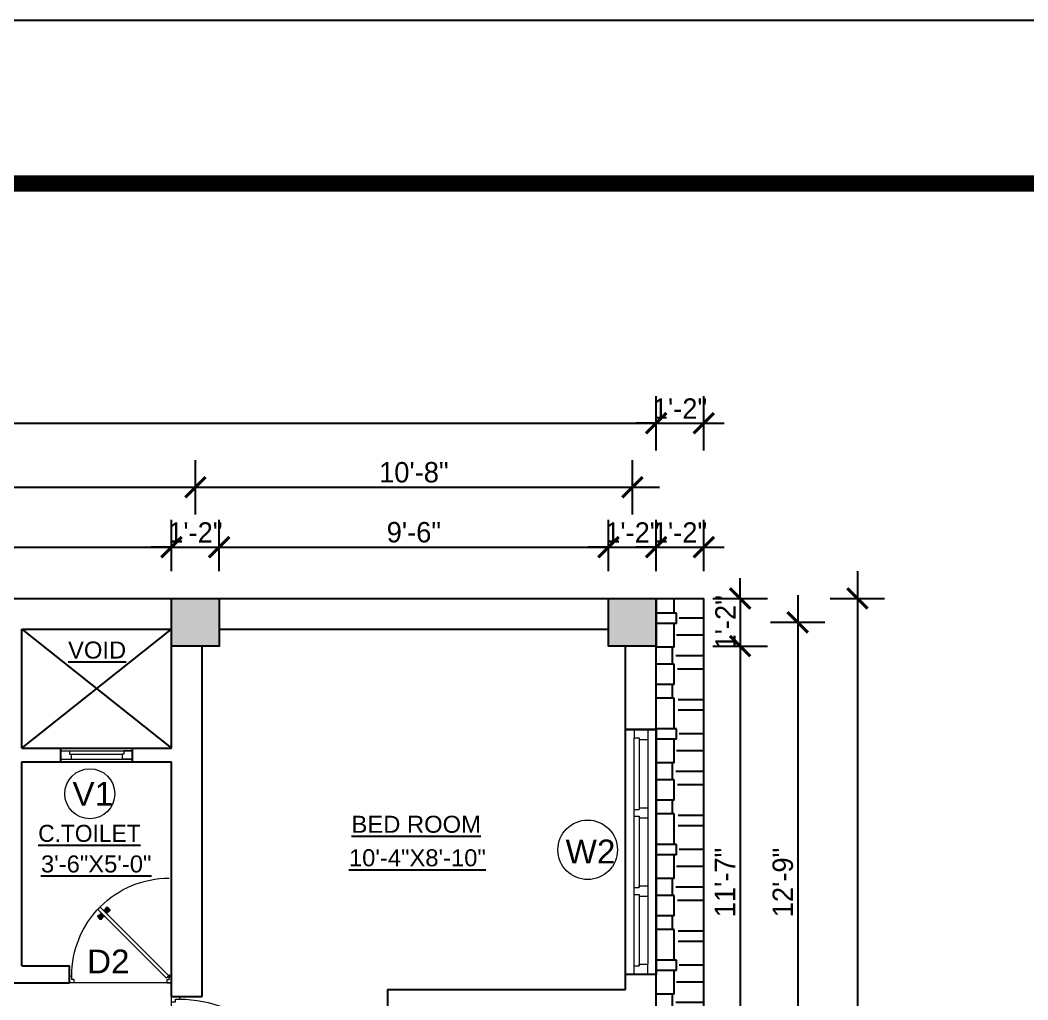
# Model space of a CAD drawing. Header units: inches. Extents: x 3672 to 10975, y -27382 to -746.
# Drawn here: x 5031.4 to 5327.7, y -25310.5 to -25022.4 of the extents above; entities that cross this region are included whole.
import ezdxf

# ---------------------------------------------------------------- set-up
doc = ezdxf.new("R2010")
doc.units = ezdxf.units.IN
doc.header["$LTSCALE"] = 17
doc.header["$MEASUREMENT"] = 0
for name, color, linetype, lineweight in [('25 BOT BAR', 12, 'Continuous', 25), ('DOOR & WIN', 1, 'Continuous', 25), ('OUTLINE', 1, 'Continuous', 25), ('PUERTAS', 7, 'Continuous', 9), ('TEXT', 231, 'Continuous', 20), ('WINDOW FRAME PLAN', 162, 'Continuous', 18)]:
    doc.layers.add(name, color=color, linetype=linetype, lineweight=lineweight)
doc.styles.add('ARCHITECTURE', font='stylu.ttf')
doc.styles.add('DIMTEXT', font='arial.ttf', dxfattribs={"height": 6})
doc.dimstyles.new('8 SCALE', dxfattribs={"dimscale": 0, "dimtxt": 6, "dimasz": 6, "dimexe": 8, "dimexo": 8, "dimgap": 1.25, "dimtad": 1, "dimdec": 0, "dimzin": 3, "dimdsep": 46, "dimlunit": 4, "dimtxsty": 'ARCHITECTURE', "dimblk": 'ARCHTICK', "dimcen": 8, "dimdle": 8, "dimclrd": 5, "dimclre": 5, "dimclrt": 7, "dimadec": 0, "dimazin": 0, "dimtfac": 0.75, "dimtdec": 0, "dimtix": 1, "dimtmove": 2, "dimatfit": 3, "dimldrblk": 'ARCHTICK', "dimfxl": 8, "dimfxlon": 1, "dimtolj": 1, "dimtzin": 0, "dimlwd": -1, "dimlwe": -1, "dimarcsym": 0})

# ---------------------------------------------------------------- blocks, each defined once
blk = doc.blocks.new('3ft')
at = {"layer": 'PUERTAS', "color": 6}
for p, q in [((1.01, 2.52), (25.23, 26.74)), ((26.05, 25.92), (25.23, 26.74)), ((26.05, 25.92), (1.77, 1.64)), ((0, 2.4), (0, 0)), ((0.72, 2.4), (0, 2.4)), ((1.6, 0), (0, 0)), ((0.72, 1.52), (0.72, 2.44)), ((0.8, 1.52), (0.72, 1.52)), ((0.8, 1.52), (0.8, 2.41)), ((0.8, 1.2), (0.8, 1.52)), ((1.6, 1.2), (0.8, 1.2)), ((1.57, 1.84), (0.94, 2.47)), ((1.63, 1.89), (0.97, 2.55)), ((1.63, 1.89), (1.57, 1.84)), ((1.77, 1.64), (1.57, 1.84)), ((1.6, 0), (1.6, 1.2)), ((34.4, 0), (34.4, 1.2)), ((34.4, 1.2), (35.2, 1.2)), ((34.4, 0), (36, 0)), ((35.2, 1.2), (35.2, 2.4)), ((35.2, 2.4), (36, 2.4)), ((36, 0), (36, 2.4))]:
    blk.add_line(p, q, dxfattribs=at)
at = {"layer": 'PUERTAS', "color": 1}
for p, q in [((22.58, 26.7), (22.14, 26.26)), ((22.67, 26.73), (22.17, 26.23)), ((22.61, 26.67), (22.58, 26.7)), ((23.45, 25.91), (22.79, 26.73)), ((21.67, 25.73), (22.17, 26.23)), ((22.49, 24.95), (21.67, 25.61)), ((21.7, 25.82), (22.14, 26.26)), ((21.73, 25.79), (21.7, 25.82)), ((22.6, 24.96), (23.02, 25.38)), ((22.61, 24.25), (22.92, 24.72)), ((22.62, 24.13), (22.61, 24.14)), ((22.7, 25.07), (22.71, 25.06)), ((22.82, 25.06), (23.08, 25.32)), ((22.94, 24.95), (22.83, 25.07)), ((22.92, 24.72), (22.92, 24.72)), ((22.93, 24.94), (23.19, 25.21)), ((22.93, 24.84), (22.93, 24.83)), ((23.44, 25.81), (23.02, 25.38)), ((23.34, 25.58), (23.08, 25.32)), ((23.46, 25.47), (23.19, 25.21)), ((23.33, 25.7), (23.34, 25.69)), ((23.45, 25.46), (23.33, 25.57)), ((23.57, 25.47), (23.57, 25.47)), ((24.15, 25.79), (23.68, 25.48)), ((23.68, 25.48), (23.68, 25.48)), ((24.25, 23.62), (24.51, 23.89)), ((24.27, 25.78), (24.26, 25.79)), ((24.26, 23.29), (24.69, 23.71)), ((24.37, 23.52), (24.63, 23.77)), ((24.78, 24.15), (24.51, 23.89)), ((24.89, 24.03), (24.63, 23.77)), ((25.11, 24.14), (24.69, 23.71)), ((24.77, 24.14), (24.88, 24.03)), ((24.79, 24.38), (24.78, 24.37)), ((24.78, 24.26), (24.78, 24.26)), ((25.1, 24.84), (24.79, 24.38)), ((25, 24.03), (25, 24.03)), ((25.09, 24.96), (25.1, 24.95)), ((25.22, 24.14), (26.03, 23.48)), ((23.44, 23.31), (23.45, 23.3)), ((23.56, 23.3), (24.03, 23.61)), ((24.03, 23.61), (24.03, 23.62)), ((24.14, 23.62), (24.14, 23.62)), ((24.26, 23.63), (24.37, 23.52)), ((24.26, 23.18), (24.92, 22.37)), ((24.37, 23.4), (24.37, 23.4)), ((25.04, 22.36), (25.54, 22.86)), ((25.1, 22.42), (25.13, 22.39)), ((25.13, 22.39), (25.57, 22.83)), ((26.04, 23.37), (25.54, 22.86)), ((26.01, 23.27), (25.57, 22.83)), ((25.98, 23.3), (26.01, 23.27))]:
    blk.add_line(p, q, dxfattribs=at)
at = {"layer": 'PUERTAS', "color": 8}
for p, q in [((23.41, 25.77), (22.65, 26.71)), ((23.46, 25.83), (22.72, 26.75)), ((22.57, 24.94), (21.65, 25.68)), ((22.63, 24.99), (21.69, 25.75)), ((22.74, 25.1), (21.84, 25.9)), ((22.13, 26.28), (21.98, 26.13)), ((22.88, 25.24), (22.01, 26.06)), ((22.13, 26.28), (22.27, 26.42)), ((22.29, 26.41), (22.27, 26.42)), ((23.16, 25.52), (22.34, 26.39)), ((23.3, 25.66), (22.5, 26.56)), ((22.69, 24.32), (23.02, 24.83)), ((22.95, 24.96), (22.84, 25.07)), ((22.98, 24.99), (22.86, 25.1)), ((23.03, 25.04), (22.91, 25.15)), ((22.91, 24.53), (23.1, 24.91)), ((23.11, 25.12), (22.99, 25.23)), ((23.13, 24.76), (23.18, 24.99)), ((23.28, 25.3), (23.17, 25.41)), ((23.36, 25.37), (23.25, 25.49)), ((23.31, 24.94), (23.28, 25.08)), ((23.41, 25.43), (23.3, 25.54)), ((23.46, 25.09), (23.32, 25.13)), ((23.44, 25.45), (23.33, 25.56)), ((23.64, 25.27), (23.41, 25.22)), ((23.87, 25.49), (23.49, 25.3)), ((24.08, 25.71), (23.57, 25.38)), ((23.63, 23.38), (24.14, 23.72)), ((23.84, 23.6), (24.22, 23.79)), ((24.07, 23.82), (24.3, 23.88)), ((24.25, 24), (24.39, 23.97)), ((24.35, 23.72), (24.46, 23.61)), ((24.4, 24.15), (24.43, 24.01)), ((24.43, 23.8), (24.54, 23.69)), ((24.58, 24.33), (24.52, 24.1)), ((24.6, 23.97), (24.72, 23.86)), ((24.8, 24.56), (24.61, 24.18)), ((25.02, 24.77), (24.68, 24.26)), ((24.68, 24.05), (24.79, 23.94)), ((24.73, 24.1), (24.85, 23.99)), ((24.76, 24.13), (24.87, 24.02)), ((24.83, 23.85), (25.7, 23.03)), ((24.97, 23.99), (25.87, 23.2)), ((25.08, 24.1), (26.02, 23.34)), ((25.14, 24.15), (26.06, 23.41)), ((24.25, 23.26), (24.99, 22.34)), ((24.27, 23.64), (24.38, 23.53)), ((24.3, 23.67), (24.41, 23.56)), ((24.3, 23.32), (25.06, 22.38)), ((24.41, 23.43), (25.2, 22.53)), ((24.55, 23.57), (25.37, 22.7)), ((25.58, 22.82), (25.43, 22.67)), ((25.58, 22.82), (25.73, 22.97)), ((25.72, 22.98), (25.73, 22.97)), ((0, 0), (36, 0))]:
    blk.add_line(p, q, dxfattribs=at)
at = {"layer": 'PUERTAS', "color": 2}
for p, q in [((21.99, 26.11), (21.98, 26.13)), ((25.42, 22.68), (25.43, 22.67))]:
    blk.add_line(p, q, dxfattribs=at)
at = {"layer": 'PUERTAS', "color": 6}
for radius in [0.155, 0.0752]:
    blk.add_circle((0.82, 2.56), radius, dxfattribs=at)
blk.add_arc((0.82, 2.56), 34.38, 359.7285, 90.0333, dxfattribs=at)
at = {"layer": 'PUERTAS', "color": 1}
for centre, start, end in [((22.73, 26.68), 38.9236, 135), ((22.54, 25.01), 231.0764, 315), ((22.67, 24.2), 135, 225), ((22.77, 25.12), 225, 315), ((22.99, 24.89), 135, 219.7428), ((22.87, 24.78), 315, 39.7428), ((23.28, 25.63), 315, 45), ((23.39, 25.86), 315, 38.9236), ((23.51, 25.41), 50.2572, 135), ((23.62, 25.53), 230.2572, 315), ((24.2, 25.73), 45, 135), ((24.84, 24.31), 135, 219.7428), ((24.72, 24.21), 315, 39.7428), ((24.94, 23.98), 45, 135), ((25.04, 24.89), 315, 45), ((25.17, 24.08), 51.0764, 135), ((23.51, 23.36), 225, 315), ((24.09, 23.56), 50.2572, 135), ((24.2, 23.68), 230.2572, 315), ((24.32, 23.23), 135, 218.9236), ((24.42, 23.46), 135, 225), ((24.98, 22.42), 218.9236, 315), ((25.98, 23.42), 315, 51.0764)]:
    blk.add_arc(centre, 0.08, start, end, dxfattribs=at)
blk = doc.blocks.new('*U2796')
at = {"color": 3, "xscale": -1}
blk.add_blockref('3ft', (42, 0), dxfattribs=at)
blk = doc.blocks.new('2ft6in')
at = {"layer": 'PUERTAS', "color": 2}
for p, q in [((0.84, 2.1), (21.02, 22.28)), ((21.71, 21.6), (1.47, 1.37)), ((18.33, 21.76), (18.31, 21.77)), ((21.71, 21.6), (21.02, 22.28)), ((21.18, 18.9), (21.2, 18.89)), ((0, 2), (0, 0)), ((0.6, 2), (0, 2)), ((1.33, 0), (0, 0)), ((0.6, 1.26), (0.6, 2.04)), ((0.67, 1.26), (0.6, 1.26)), ((0.67, 1.26), (0.67, 2.01)), ((0.67, 1), (0.67, 1.26)), ((1.33, 1), (0.67, 1)), ((1.31, 1.53), (0.79, 2.06)), ((1.36, 1.58), (0.81, 2.12)), ((1.36, 1.58), (1.31, 1.53)), ((1.47, 1.37), (1.31, 1.53)), ((1.33, 0), (1.33, 1)), ((28.67, 0), (28.67, 1)), ((28.67, 1), (29.33, 1)), ((28.67, 0), (30, 0)), ((29.33, 1), (29.33, 2)), ((29.33, 2), (30, 2)), ((30, 0), (30, 2))]:
    blk.add_line(p, q, dxfattribs=at)
at = {"layer": 'PUERTAS', "color": 8}
for p, q in [((18.81, 20.78), (18.04, 21.4)), ((18.86, 20.83), (18.08, 21.46)), ((18.95, 20.92), (18.2, 21.58)), ((18.44, 21.9), (18.31, 21.77)), ((19.07, 21.03), (18.34, 21.72)), ((18.44, 21.9), (18.56, 22.02)), ((18.58, 22.01), (18.56, 22.02)), ((19.3, 21.26), (18.61, 22)), ((19.42, 21.38), (18.75, 22.14)), ((19.51, 21.48), (18.88, 22.26)), ((19.55, 21.53), (18.93, 22.3)), ((19.13, 20.8), (19.03, 20.9)), ((19.15, 20.82), (19.05, 20.92)), ((19.09, 20.44), (19.25, 20.76)), ((19.19, 20.87), (19.1, 20.96)), ((19.25, 20.93), (19.16, 21.02)), ((19.28, 20.63), (19.32, 20.83)), ((19.4, 21.08), (19.31, 21.17)), ((19.47, 21.15), (19.38, 21.24)), ((19.43, 20.78), (19.4, 20.9)), ((19.51, 21.19), (19.42, 21.28)), ((19.55, 20.91), (19.43, 20.94)), ((19.53, 21.21), (19.44, 21.3)), ((19.7, 21.06), (19.51, 21.01)), ((19.89, 21.24), (19.58, 21.08)), ((20.07, 21.42), (19.64, 21.15)), ((18.91, 20.27), (19.19, 20.69)), ((19.69, 19.49), (20.12, 19.76)), ((19.87, 19.67), (20.18, 19.83)), ((20.06, 19.85), (20.25, 19.9)), ((20.21, 20), (20.33, 19.97)), ((20.21, 19.38), (20.83, 18.61)), ((20.23, 19.7), (20.32, 19.61)), ((20.25, 19.72), (20.34, 19.63)), ((20.25, 19.43), (20.88, 18.65)), ((20.29, 19.76), (20.38, 19.67)), ((20.33, 20.13), (20.36, 20.01)), ((20.34, 19.53), (21, 18.77)), ((20.36, 19.83), (20.45, 19.74)), ((20.48, 20.28), (20.44, 20.08)), ((20.46, 19.64), (21.14, 18.91)), ((20.5, 19.98), (20.6, 19.89)), ((20.67, 20.47), (20.51, 20.15)), ((20.85, 20.64), (20.57, 20.22)), ((20.57, 20.04), (20.66, 19.95)), ((20.61, 20.09), (20.7, 19.99)), ((20.63, 20.11), (20.72, 20.01)), ((20.69, 19.87), (21.42, 19.19)), ((20.81, 19.99), (21.56, 19.33)), ((20.9, 20.08), (21.68, 19.45)), ((20.95, 20.13), (21.72, 19.51)), ((21.32, 19.01), (21.2, 18.89)), ((21.32, 19.01), (21.44, 19.14)), ((21.43, 19.15), (21.44, 19.14)), ((0, 0), (30, 0))]:
    blk.add_line(p, q, dxfattribs=at)
at = {"layer": 'PUERTAS', "color": 1}
for p, q in [((18.06, 21.44), (18.48, 21.86)), ((18.74, 20.79), (18.06, 21.34)), ((18.08, 21.51), (18.45, 21.88)), ((18.11, 21.49), (18.08, 21.51)), ((18.82, 22.25), (18.45, 21.88)), ((18.9, 22.28), (18.48, 21.86)), ((18.84, 22.23), (18.82, 22.25)), ((18.83, 20.8), (19.18, 21.15)), ((18.92, 20.89), (18.93, 20.88)), ((19.54, 21.59), (18.99, 22.27)), ((19.02, 20.88), (19.24, 21.1)), ((19.12, 20.8), (19.03, 20.89)), ((19.11, 20.79), (19.33, 21.01)), ((19.54, 21.5), (19.18, 21.15)), ((19.45, 21.31), (19.24, 21.1)), ((19.55, 21.22), (19.33, 21.01)), ((19.45, 21.41), (19.45, 21.41)), ((19.54, 21.22), (19.45, 21.31)), ((19.64, 21.23), (19.64, 21.23)), ((19.74, 21.24), (19.73, 21.23)), ((20.12, 21.49), (19.74, 21.24)), ((20.22, 21.48), (20.22, 21.49)), ((20.91, 20.8), (20.91, 20.79)), ((18.84, 20.21), (19.1, 20.6)), ((18.85, 20.11), (18.84, 20.12)), ((19.1, 20.7), (19.11, 20.69)), ((19.1, 20.6), (19.1, 20.6)), ((19.53, 19.43), (19.54, 19.42)), ((19.64, 19.42), (20.02, 19.67)), ((20.02, 19.67), (20.03, 19.68)), ((20.12, 19.68), (20.12, 19.68)), ((20.21, 19.69), (20.43, 19.9)), ((20.22, 19.41), (20.57, 19.76)), ((20.22, 19.69), (20.31, 19.6)), ((20.22, 19.32), (20.76, 18.64)), ((20.31, 19.6), (20.52, 19.81)), ((20.31, 19.5), (20.31, 19.5)), ((20.65, 20.12), (20.43, 19.9)), ((20.74, 20.03), (20.52, 19.81)), ((20.93, 20.11), (20.57, 19.76)), ((20.64, 20.11), (20.73, 20.02)), ((20.66, 20.31), (20.65, 20.31)), ((20.65, 20.21), (20.65, 20.22)), ((20.91, 20.7), (20.66, 20.31)), ((20.84, 20.02), (20.83, 20.03)), ((20.86, 18.63), (21.28, 19.05)), ((20.91, 18.68), (20.94, 18.66)), ((20.94, 18.66), (21.31, 19.03)), ((21.02, 20.12), (21.7, 19.57)), ((21.7, 19.47), (21.28, 19.05)), ((21.67, 19.4), (21.31, 19.03)), ((21.65, 19.42), (21.67, 19.4))]:
    blk.add_line(p, q, dxfattribs=at)
at = {"layer": 'PUERTAS', "color": 2}
for radius in [0.129, 0.0627]:
    blk.add_circle((0.68, 2.14), radius, dxfattribs=at)
at = {"layer": 'PUERTAS', "color": 8}
blk.add_arc((0.68, 2.14), 28.65, 359.7285, 90.0333, dxfattribs=at)
at = {"layer": 'PUERTAS', "color": 1}
for centre, start, end in [((18.78, 20.84), 231.0764, 315), ((18.94, 22.23), 38.9236, 135), ((18.97, 20.93), 225, 315), ((19.16, 20.74), 135, 219.7428), ((19.4, 21.36), 315, 45), ((19.49, 21.55), 315, 38.9236), ((19.6, 21.18), 50.2572, 135), ((19.68, 21.28), 230.2572, 315), ((20.17, 21.44), 45, 135), ((20.87, 20.75), 315, 45), ((18.89, 20.16), 135, 225), ((19.06, 20.65), 315, 39.7428), ((19.59, 19.47), 225, 315), ((20.07, 19.63), 50.2572, 135), ((20.16, 19.73), 230.2572, 315), ((20.27, 19.36), 135, 218.9236), ((20.35, 19.55), 135, 225), ((20.7, 20.26), 135, 219.7428), ((20.6, 20.17), 315, 39.7428), ((20.78, 19.98), 45, 135), ((20.82, 18.68), 218.9236, 315), ((20.98, 20.07), 51.0764, 135), ((21.65, 19.52), 315, 51.0764)]:
    blk.add_arc(centre, 0.0667, start, end, dxfattribs=at)
blk = doc.blocks.new('*U2794')
at = {"color": 3, "xscale": -1}
blk.add_blockref('2ft6in', (42, 0), dxfattribs=at)
blk = doc.blocks.new('ffddd')
at = {"layer": 'DOOR & WIN'}
for p, q in [((-13345.31, -2388.07), (-13345.31, -2316.07)), ((-13336.31, -2316.07), (-13345.31, -2316.07)), ((-13336.31, -2316.07), (-13336.31, -2388.07)), ((-13336.31, -2388.07), (-13345.31, -2388.07)), ((-13336.31, -2388.07), (-13345.31, -2388.07))]:
    blk.add_line(p, q, dxfattribs=at)
at = {"layer": 'WINDOW FRAME PLAN'}
for p, q in [((-13342.81, -2316.07), (-13342.81, -2318.57)), ((-13338.81, -2316.07), (-13338.81, -2319.07)), ((-13342.81, -2385.57), (-13342.81, -2318.57)), ((-13342.81, -2318.57), (-13341.31, -2318.57)), ((-13341.31, -2318.57), (-13341.31, -2319.07)), ((-13341.31, -2319.07), (-13341.31, -2339.57)), ((-13341.31, -2319.07), (-13338.81, -2319.07)), ((-13338.81, -2319.07), (-13338.81, -2385.07)), ((-13342.81, -2339.57), (-13341.31, -2339.57)), ((-13341.31, -2339.07), (-13338.81, -2339.07)), ((-13342.81, -2341.57), (-13341.31, -2341.57)), ((-13341.31, -2341.57), (-13341.31, -2342.07)), ((-13341.31, -2341.57), (-13341.31, -2362.57)), ((-13341.31, -2342.07), (-13338.81, -2342.07)), ((-13342.81, -2362.57), (-13341.31, -2362.57)), ((-13341.31, -2362.07), (-13338.81, -2362.07)), ((-13341.31, -2362.57), (-13341.31, -2362.07)), ((-13342.81, -2364.57), (-13341.31, -2364.57)), ((-13341.31, -2364.57), (-13341.31, -2385.57)), ((-13341.31, -2365.07), (-13338.81, -2365.07)), ((-13342.81, -2388.07), (-13342.81, -2385.57)), ((-13342.81, -2385.57), (-13341.31, -2385.57)), ((-13341.31, -2385.07), (-13338.81, -2385.07)), ((-13341.31, -2385.57), (-13341.31, -2385.07)), ((-13338.81, -2388.07), (-13338.81, -2385.07))]:
    blk.add_line(p, q, dxfattribs=at)
blk = doc.blocks.new('_ArchTick')
at = {"color": 0, "linetype": 'ByBlock', "const_width": 0.15}
blk.add_lwpolyline([(-0.5, -0.5), (0.5, 0.5)], dxfattribs=at)
blk = doc.blocks.new('*D2999')
at = {"layer": '25 BOT BAR', "color": 5, "transparency": 16777216}
for p, q in [((4921.95, -25184.46), (4921.95, -25169.37)), ((5075.95, -25184.46), (5075.95, -25169.37)), ((4913.95, -25177.37), (5083.95, -25177.37))]:
    blk.add_line(p, q, dxfattribs=at)
at = {"layer": 'Defpoints', "color": 0, "transparency": 16777216}
for p in [(5075.95, -25177.37), (4921.95, -25192.46), (5075.95, -25192.46)]:
    blk.add_point(p, dxfattribs=at)
at = {"layer": '25 BOT BAR', "color": 5, "transparency": 16777216, "xscale": 6, "yscale": 6, "zscale": 6, "rotation": 180}
blk.add_blockref('_ArchTick', (4921.95, -25177.37), dxfattribs=at)
at = {"layer": '25 BOT BAR', "color": 5, "transparency": 16777216, "xscale": 6, "yscale": 6, "zscale": 6}
blk.add_blockref('_ArchTick', (5075.95, -25177.37), dxfattribs=at)
at = {"layer": '25 BOT BAR', "color": 7, "transparency": 16777216, "insert": (4998.95, -25173.01), "char_height": 6, "attachment_point": 5, "style": 'ARCHITECTURE'}
blk.add_mtext('\\A1;12\'-10"', dxfattribs=at)
blk = doc.blocks.new('*D3000')
at = {"layer": '25 BOT BAR', "color": 5, "transparency": 16777216}
for p, q in [((5075.95, -25184.46), (5075.95, -25169.37)), ((5089.95, -25184.46), (5089.95, -25169.37)), ((5075.95, -25177.37), (5069.95, -25177.37)), ((5075.95, -25177.37), (5089.95, -25177.37)), ((5089.95, -25177.37), (5095.95, -25177.37))]:
    blk.add_line(p, q, dxfattribs=at)
at = {"layer": 'Defpoints', "color": 0, "transparency": 16777216}
for p in [(5089.95, -25177.37), (5075.95, -25192.46), (5089.95, -25192.46)]:
    blk.add_point(p, dxfattribs=at)
at = {"layer": '25 BOT BAR', "color": 5, "transparency": 16777216, "xscale": 6, "yscale": 6, "zscale": 6}
blk.add_blockref('_ArchTick', (5075.95, -25177.37), dxfattribs=at)
at = {"layer": '25 BOT BAR', "color": 5, "transparency": 16777216, "xscale": 6, "yscale": 6, "zscale": 6, "rotation": 180}
blk.add_blockref('_ArchTick', (5089.95, -25177.37), dxfattribs=at)
at = {"layer": '25 BOT BAR', "color": 7, "transparency": 16777216, "insert": (5082.95, -25173.06), "char_height": 6, "attachment_point": 5, "style": 'ARCHITECTURE'}
blk.add_mtext('\\A1;1\'-2"', dxfattribs=at)
blk = doc.blocks.new('*D3001')
at = {"layer": '25 BOT BAR', "color": 5, "transparency": 16777216}
for p, q in [((5089.95, -25184.46), (5089.95, -25169.37)), ((5204.41, -25184.46), (5204.41, -25169.37)), ((5081.95, -25177.37), (5212.41, -25177.37))]:
    blk.add_line(p, q, dxfattribs=at)
at = {"layer": 'Defpoints', "color": 0, "transparency": 16777216}
for p in [(5204.41, -25177.37), (5089.95, -25192.46), (5204.41, -25192.46)]:
    blk.add_point(p, dxfattribs=at)
at = {"layer": '25 BOT BAR', "color": 5, "transparency": 16777216, "xscale": 6, "yscale": 6, "zscale": 6, "rotation": 180}
blk.add_blockref('_ArchTick', (5089.95, -25177.37), dxfattribs=at)
at = {"layer": '25 BOT BAR', "color": 5, "transparency": 16777216, "xscale": 6, "yscale": 6, "zscale": 6}
blk.add_blockref('_ArchTick', (5204.41, -25177.37), dxfattribs=at)
at = {"layer": '25 BOT BAR', "color": 7, "transparency": 16777216, "insert": (5147.18, -25173.01), "char_height": 6, "attachment_point": 5, "style": 'ARCHITECTURE'}
blk.add_mtext('\\A1;9\'-6"', dxfattribs=at)
blk = doc.blocks.new('*D3002')
at = {"layer": '25 BOT BAR', "color": 5, "transparency": 16777216}
for p, q in [((5204.41, -25184.46), (5204.41, -25169.37)), ((5218.41, -25184.46), (5218.41, -25169.37)), ((5204.41, -25177.37), (5198.41, -25177.37)), ((5204.41, -25177.37), (5218.41, -25177.37)), ((5218.41, -25177.37), (5224.41, -25177.37))]:
    blk.add_line(p, q, dxfattribs=at)
at = {"layer": 'Defpoints', "color": 0, "transparency": 16777216}
for p in [(5218.41, -25177.37), (5204.41, -25192.46), (5218.41, -25192.46)]:
    blk.add_point(p, dxfattribs=at)
at = {"layer": '25 BOT BAR', "color": 5, "transparency": 16777216, "xscale": 6, "yscale": 6, "zscale": 6}
blk.add_blockref('_ArchTick', (5204.41, -25177.37), dxfattribs=at)
at = {"layer": '25 BOT BAR', "color": 5, "transparency": 16777216, "xscale": 6, "yscale": 6, "zscale": 6, "rotation": 180}
blk.add_blockref('_ArchTick', (5218.41, -25177.37), dxfattribs=at)
at = {"layer": '25 BOT BAR', "color": 7, "transparency": 16777216, "insert": (5211.41, -25173.06), "char_height": 6, "attachment_point": 5, "style": 'ARCHITECTURE'}
blk.add_mtext('\\A1;1\'-2"', dxfattribs=at)
blk = doc.blocks.new('*D3004')
at = {"layer": '25 BOT BAR', "color": 5, "transparency": 16777216}
for p, q in [((4914.95, -25167.76), (4914.95, -25151.76)), ((5082.95, -25167.76), (5082.95, -25151.76)), ((4906.95, -25159.76), (5090.95, -25159.76))]:
    blk.add_line(p, q, dxfattribs=at)
at = {"layer": 'Defpoints', "color": 0, "transparency": 16777216}
for p in [(5082.95, -25159.76), (4914.95, -25199.46), (5082.95, -25199.46)]:
    blk.add_point(p, dxfattribs=at)
at = {"layer": '25 BOT BAR', "color": 5, "transparency": 16777216, "xscale": 6, "yscale": 6, "zscale": 6, "rotation": 180}
blk.add_blockref('_ArchTick', (4914.95, -25159.76), dxfattribs=at)
at = {"layer": '25 BOT BAR', "color": 5, "transparency": 16777216, "xscale": 6, "yscale": 6, "zscale": 6}
blk.add_blockref('_ArchTick', (5082.95, -25159.76), dxfattribs=at)
at = {"layer": '25 BOT BAR', "color": 7, "transparency": 16777216, "insert": (4998.95, -25155.36), "char_height": 6, "attachment_point": 5, "style": 'ARCHITECTURE'}
blk.add_mtext('\\A1;14\'-0"', dxfattribs=at)
blk = doc.blocks.new('*D3005')
at = {"layer": '25 BOT BAR', "color": 5, "transparency": 16777216}
for p, q in [((5082.95, -25167.76), (5082.95, -25151.76)), ((5211.41, -25167.76), (5211.41, -25151.76)), ((5074.95, -25159.76), (5219.41, -25159.76))]:
    blk.add_line(p, q, dxfattribs=at)
at = {"layer": 'Defpoints', "color": 0, "transparency": 16777216}
for p in [(5211.41, -25159.76), (5082.95, -25199.46), (5211.41, -25199.46)]:
    blk.add_point(p, dxfattribs=at)
at = {"layer": '25 BOT BAR', "color": 5, "transparency": 16777216, "xscale": 6, "yscale": 6, "zscale": 6, "rotation": 180}
blk.add_blockref('_ArchTick', (5082.95, -25159.76), dxfattribs=at)
at = {"layer": '25 BOT BAR', "color": 5, "transparency": 16777216, "xscale": 6, "yscale": 6, "zscale": 6}
blk.add_blockref('_ArchTick', (5211.41, -25159.76), dxfattribs=at)
at = {"layer": '25 BOT BAR', "color": 7, "transparency": 16777216, "insert": (5147.18, -25155.39), "char_height": 6, "attachment_point": 5, "style": 'ARCHITECTURE'}
blk.add_mtext('\\A1;10\'-8"', dxfattribs=at)
blk = doc.blocks.new('*D3006')
at = {"layer": '25 BOT BAR', "color": 5, "transparency": 16777216}
for p, q in [((4757.95, -25148.94), (4757.95, -25132.94)), ((5218.41, -25148.94), (5218.41, -25132.94)), ((4749.95, -25140.94), (5226.41, -25140.94))]:
    blk.add_line(p, q, dxfattribs=at)
at = {"layer": 'Defpoints', "color": 0, "transparency": 16777216}
for p in [(5218.41, -25140.94), (4757.95, -25192.46), (5218.41, -25192.46)]:
    blk.add_point(p, dxfattribs=at)
at = {"layer": '25 BOT BAR', "color": 5, "transparency": 16777216, "xscale": 6, "yscale": 6, "zscale": 6, "rotation": 180}
blk.add_blockref('_ArchTick', (4757.95, -25140.94), dxfattribs=at)
at = {"layer": '25 BOT BAR', "color": 5, "transparency": 16777216, "xscale": 6, "yscale": 6, "zscale": 6}
blk.add_blockref('_ArchTick', (5218.41, -25140.94), dxfattribs=at)
at = {"layer": '25 BOT BAR', "color": 7, "transparency": 16777216, "insert": (4988.18, -25136.56), "char_height": 6, "attachment_point": 5, "style": 'ARCHITECTURE'}
blk.add_mtext('\\A1;38\'-4"', dxfattribs=at)
blk = doc.blocks.new('*D3007')
at = {"layer": '25 BOT BAR', "color": 5, "transparency": 16777216}
for p, q in [((5243.09, -25192.46), (5243.09, -25186.46)), ((5235.09, -25192.46), (5251.09, -25192.46)), ((5243.09, -25192.46), (5243.09, -25206.46)), ((5235.09, -25206.46), (5251.09, -25206.46)), ((5243.09, -25206.46), (5243.09, -25212.46))]:
    blk.add_line(p, q, dxfattribs=at)
at = {"layer": 'Defpoints', "color": 0, "transparency": 16777216}
for p in [(5218.41, -25192.46), (5218.41, -25206.46), (5243.09, -25206.46)]:
    blk.add_point(p, dxfattribs=at)
at = {"layer": '25 BOT BAR', "color": 5, "transparency": 16777216, "xscale": 6, "yscale": 6, "zscale": 6}
for p, rotation in [((5243.09, -25192.46), 270), ((5243.09, -25206.46), 90)]:
    blk.add_blockref('_ArchTick', p, dxfattribs=dict(at, rotation=rotation))
at = {"layer": '25 BOT BAR', "color": 7, "transparency": 16777216, "insert": (5238.78, -25199.46), "char_height": 6, "attachment_point": 5, "rotation": 90, "style": 'ARCHITECTURE'}
blk.add_mtext('\\A1;1\'-2"', dxfattribs=at)
blk = doc.blocks.new('*D3008')
at = {"layer": '25 BOT BAR', "color": 5, "transparency": 16777216}
for p, q in [((5243.09, -25198.46), (5243.09, -25353.46)), ((5235.09, -25206.46), (5251.09, -25206.46)), ((5235.09, -25345.46), (5251.09, -25345.46))]:
    blk.add_line(p, q, dxfattribs=at)
at = {"layer": 'Defpoints', "color": 0, "transparency": 16777216}
for p in [(5218.41, -25206.46), (5218.41, -25345.46), (5243.09, -25345.46)]:
    blk.add_point(p, dxfattribs=at)
at = {"layer": '25 BOT BAR', "color": 5, "transparency": 16777216, "xscale": 6, "yscale": 6, "zscale": 6}
for p, rotation in [((5243.09, -25206.46), 90), ((5243.09, -25345.46), 270)]:
    blk.add_blockref('_ArchTick', p, dxfattribs=dict(at, rotation=rotation))
at = {"layer": '25 BOT BAR', "color": 7, "transparency": 16777216, "insert": (5238.63, -25275.96), "char_height": 6, "attachment_point": 5, "rotation": 90, "style": 'ARCHITECTURE'}
blk.add_mtext('\\A1;11\'-7"', dxfattribs=at)
blk = doc.blocks.new('*D3015')
at = {"layer": '25 BOT BAR', "color": 5, "transparency": 16777216}
for p, q in [((5260.01, -25191.46), (5260.01, -25360.46)), ((5252.01, -25199.46), (5268.01, -25199.46)), ((5252.01, -25352.46), (5268.01, -25352.46))]:
    blk.add_line(p, q, dxfattribs=at)
at = {"layer": 'Defpoints', "color": 0, "transparency": 16777216}
for p in [(5211.41, -25199.46), (5211.41, -25352.46), (5260.01, -25352.46)]:
    blk.add_point(p, dxfattribs=at)
at = {"layer": '25 BOT BAR', "color": 5, "transparency": 16777216, "xscale": 6, "yscale": 6, "zscale": 6}
for p, rotation in [((5260.01, -25199.46), 90), ((5260.01, -25352.46), 270)]:
    blk.add_blockref('_ArchTick', p, dxfattribs=dict(at, rotation=rotation))
at = {"layer": '25 BOT BAR', "color": 7, "transparency": 16777216, "insert": (5255.66, -25275.96), "char_height": 6, "attachment_point": 5, "rotation": 90, "style": 'ARCHITECTURE'}
blk.add_mtext('\\A1;12\'-9"', dxfattribs=at)
blk = doc.blocks.new('*D3018')
at = {"layer": '25 BOT BAR', "color": 5, "transparency": 16777216}
for p, q in [((5277.57, -25184.46), (5277.57, -25660.46)), ((5269.57, -25192.46), (5285.57, -25192.46)), ((5269.57, -25652.46), (5285.57, -25652.46))]:
    blk.add_line(p, q, dxfattribs=at)
at = {"layer": 'Defpoints', "color": 0, "transparency": 16777216}
for p in [(5218.41, -25192.46), (5218.41, -25652.46), (5277.57, -25652.46)]:
    blk.add_point(p, dxfattribs=at)
at = {"layer": '25 BOT BAR', "color": 5, "transparency": 16777216, "xscale": 6, "yscale": 6, "zscale": 6}
for p, rotation in [((5277.57, -25192.46), 90), ((5277.57, -25652.46), 270)]:
    blk.add_blockref('_ArchTick', p, dxfattribs=dict(at, rotation=rotation))
at = {"layer": '25 BOT BAR', "color": 7, "transparency": 16777216, "insert": (5273.18, -25422.46), "char_height": 6, "attachment_point": 5, "rotation": 90, "style": 'ARCHITECTURE'}
blk.add_mtext('\\A1;38\'-4"', dxfattribs=at)
blk = doc.blocks.new('*D3022')
at = {"layer": '25 BOT BAR', "color": 5, "transparency": 16777216}
for p, q in [((5218.41, -25148.94), (5218.41, -25132.94)), ((5232.41, -25148.94), (5232.41, -25132.94)), ((5218.41, -25140.94), (5212.41, -25140.94)), ((5218.41, -25140.94), (5232.41, -25140.94)), ((5232.41, -25140.94), (5238.41, -25140.94))]:
    blk.add_line(p, q, dxfattribs=at)
at = {"layer": 'Defpoints', "color": 0, "transparency": 16777216}
for p in [(5232.41, -25140.94), (5218.41, -25192.46), (5232.41, -25192.46)]:
    blk.add_point(p, dxfattribs=at)
at = {"layer": '25 BOT BAR', "color": 5, "transparency": 16777216, "xscale": 6, "yscale": 6, "zscale": 6}
blk.add_blockref('_ArchTick', (5218.41, -25140.94), dxfattribs=at)
at = {"layer": '25 BOT BAR', "color": 5, "transparency": 16777216, "xscale": 6, "yscale": 6, "zscale": 6, "rotation": 180}
blk.add_blockref('_ArchTick', (5232.41, -25140.94), dxfattribs=at)
at = {"layer": '25 BOT BAR', "color": 7, "transparency": 16777216, "insert": (5225.41, -25136.63), "char_height": 6, "attachment_point": 5, "style": 'ARCHITECTURE'}
blk.add_mtext('\\A1;1\'-2"', dxfattribs=at)
blk = doc.blocks.new('*D3023')
at = {"layer": '25 BOT BAR', "color": 5, "transparency": 16777216}
for p, q in [((5218.41, -25184.46), (5218.41, -25169.37)), ((5232.41, -25184.46), (5232.41, -25169.37)), ((5218.41, -25177.37), (5212.41, -25177.37)), ((5218.41, -25177.37), (5232.41, -25177.37)), ((5232.41, -25177.37), (5238.41, -25177.37))]:
    blk.add_line(p, q, dxfattribs=at)
at = {"layer": 'Defpoints', "color": 0, "transparency": 16777216}
for p in [(5232.41, -25177.37), (5218.41, -25192.46), (5232.41, -25192.46)]:
    blk.add_point(p, dxfattribs=at)
at = {"layer": '25 BOT BAR', "color": 5, "transparency": 16777216, "xscale": 6, "yscale": 6, "zscale": 6}
blk.add_blockref('_ArchTick', (5218.41, -25177.37), dxfattribs=at)
at = {"layer": '25 BOT BAR', "color": 5, "transparency": 16777216, "xscale": 6, "yscale": 6, "zscale": 6, "rotation": 180}
blk.add_blockref('_ArchTick', (5232.41, -25177.37), dxfattribs=at)
at = {"layer": '25 BOT BAR', "color": 7, "transparency": 16777216, "insert": (5225.41, -25173.06), "char_height": 6, "attachment_point": 5, "style": 'ARCHITECTURE'}
blk.add_mtext('\\A1;1\'-2"', dxfattribs=at)

msp = doc.modelspace()

# ---------------------------------------------------------------- hatches: boundary and pattern name
at = {"layer": 'DOOR & WIN'}
h = msp.add_hatch(color=256, dxfattribs=at)
h.dxf.hatch_style = 1
h.paths.add_polyline_path([(5089.95, -25192.46), (5075.95, -25192.46), (5075.95, -25206.46), (5089.95, -25206.46)])
h = msp.add_hatch(color=256, dxfattribs=at)
h.dxf.hatch_style = 1
h.paths.add_polyline_path([(5218.41, -25192.46), (5204.41, -25192.46), (5204.41, -25206.46), (5218.41, -25206.46)])
at = {"layer": 'OUTLINE'}
h = msp.add_hatch(dxfattribs=at)
h.set_pattern_fill('AR-RSHKE', color=8, angle=90)
h.set_pattern_definition([(90, (-5252.342, -6798.299), (-12, 25.5), [6, -5, 7, -3, 9, -4]), (90, (-5252.842, -6792.299), (-12, 25.5), [5, -19, 4, -6]), (90, (-5251.592, -6780.299), (-12, 25.5), [3, -31]), (180, (-5252.342, -6798.299), (-12, -8.5), [11.5, -36.5]), (180, (-5252.342, -6792.299), (-12, -8.5), [11.25, -36.75]), (180, (-5252.342, -6787.299), (-12, -8.5), [10.5, -37.5]), (180, (-5251.592, -6780.299), (-12, -8.5), [11.5, -36.5]), (180, (-5251.592, -6777.299), (-12, -8.5), [11.5, -36.5]), (180, (-5252.342, -6768.299), (-12, -8.5), [11, -37])])
h.paths.add_polyline_path([(5232.41, -25192.46), (5218.41, -25192.46), (5218.41, -25206.46), (5218.41, -25345.46), (5218.41, -25359.46), (5218.41, -25694.46), (5232.41, -25694.46)])

# ---------------------------------------------------------------- linework, layer by layer
msp.add_lwpolyline([(3671.9, -27267.47), (3671.9, -25022.43), (6846.71, -25022.43), (6846.71, -27267.47)], close=True)
at = {"const_width": 4.8}
msp.add_lwpolyline([(6798.71, -27219.47), (6798.71, -25070.43), (3815.9, -25070.43), (3815.9, -27219.47)], close=True, dxfattribs=at)
at = {"layer": '25 BOT BAR'}
for p, q in [((5218.41, -25192.46), (5232.41, -25192.46)), ((5031.95, -25236.46), (5075.95, -25201.46)), ((5031.95, -25201.46), (5075.95, -25236.46)), ((5043.45, -25240.46), (5043.45, -25236.46)), ((5064.45, -25240.46), (5064.45, -25236.46)), ((5031.95, -25300.46), (5045.95, -25300.46)), ((5045.95, -25305.46), (5045.95, -25300.46)), ((5027.95, -25305.46), (5045.95, -25305.46)), ((5139.41, -25307.46), (5139.41, -25315.46)), ((5075.95, -25309.46), (5084.95, -25309.46))]:
    msp.add_line(p, q, dxfattribs=at)
at = {"layer": 'DOOR & WIN'}
for p, q in [((4907.95, -25192.46), (5218.41, -25192.46)), ((5218.41, -25345.46), (5218.41, -25192.46)), ((5232.41, -25694.46), (5232.41, -25192.46)), ((5031.95, -25201.46), (5075.95, -25201.46)), ((5089.95, -25201.46), (5204.41, -25201.46)), ((5209.41, -25307.46), (5209.41, -25206.46)), ((5031.95, -25236.46), (5075.95, -25236.46)), ((5031.95, -25240.46), (5075.95, -25240.46)), ((5139.41, -25307.46), (5209.41, -25307.46))]:
    msp.add_line(p, q, dxfattribs=at)
at = {"layer": 'OUTLINE'}
for p, q in [((5031.95, -25236.46), (5031.95, -25201.46)), ((5075.95, -25236.46), (5075.95, -25206.46)), ((5084.95, -25309.46), (5084.95, -25206.46)), ((5209.41, -25230.96), (5218.41, -25230.96)), ((5031.95, -25300.46), (5031.95, -25240.46)), ((5075.95, -25305.46), (5075.95, -25240.46)), ((5075.95, -25309.46), (5075.95, -25305.46))]:
    msp.add_line(p, q, dxfattribs=at)
for points in [[(5075.95, -25192.46), (5089.95, -25192.46), (5089.95, -25206.46), (5075.95, -25206.46)], [(5204.41, -25192.46), (5218.41, -25192.46), (5218.41, -25206.46), (5204.41, -25206.46)]]:
    msp.add_lwpolyline(points, close=True, dxfattribs=at)
at = {"layer": 'TEXT'}
for centre, radius in [((5051.92, -25249.86), 7.35), ((5198.27, -25266.35), 8.75)]:
    msp.add_circle(centre, radius, dxfattribs=at)
at = {"layer": 'WINDOW FRAME PLAN'}
for p, q in [((5043.45, -25237.21), (5064.45, -25237.21)), ((5043.45, -25237.21), (5045.95, -25237.21)), ((5045.95, -25237.21), (5045.95, -25238.21)), ((5064.45, -25237.21), (5061.95, -25237.21)), ((5061.95, -25237.21), (5061.95, -25238.21)), ((5043.45, -25239.71), (5064.45, -25239.71)), ((5043.45, -25239.71), (5046.45, -25239.71)), ((5045.95, -25238.21), (5046.45, -25238.21)), ((5046.45, -25238.21), (5061.45, -25238.21)), ((5046.45, -25238.21), (5046.45, -25239.71)), ((5061.45, -25238.21), (5061.45, -25239.71)), ((5061.95, -25238.21), (5061.45, -25238.21)), ((5064.45, -25239.71), (5061.45, -25239.71))]:
    msp.add_line(p, q, dxfattribs=at)

# ---------------------------------------------------------------- block references
at = {"layer": 'DOOR & WIN'}
msp.add_blockref('*U2794', (5033.95, -25305.46), dxfattribs=at)
at = {"layer": 'DOOR & WIN', "rotation": 270}
msp.add_blockref('*U2796', (5075.95, -25303.46), dxfattribs=at)
at = {"layer": 'OUTLINE'}
msp.add_blockref('ffddd', (18554.72, -22914.89), dxfattribs=at)

# ---------------------------------------------------------------- texts
at = {"layer": 'DOOR & WIN', "char_height": 5, "attachment_point": 5}
for s, insert in [('{\\fArial TUR|b0|i0|c0|p34;\\L\\C7;VOID}', (5054.07, -25207.65)), ('{\\fArial TUR|b0|i0|c0|p34;\\L\\C7;BED ROOM}', (5147.87, -25258.87)), ('{\\L\\C7;C.TOILET}', (5051.8, -25261.54)), ('{\\fArial TUR|b0|i0|c0|p34;\\L\\C7;10\'-4"X8\'-10"}', (5148.22, -25268.73)), ('{\\fArial TUR|b0|i0|c0|p34;\\L\\C7;3\'-6"X5\'-0"}', (5053.8, -25270.54))]:
    msp.add_mtext(s, dxfattribs=dict(at, insert=insert))
at = {"layer": 'TEXT', "style": 'DIMTEXT'}
for s, p in [('V1', (5046.82, -25253.37)), ('D2', (5051.1, -25302.68))]:
    msp.add_text(s, height=7, dxfattribs=at).set_placement(p)
msp.add_text('W2', height=7, rotation=360, dxfattribs=at).set_placement((5191.77, -25270.35))

# ---------------------------------------------------------------- dimensions: what is measured, and where the dimension line sits
at = {"layer": '25 BOT BAR'}
for base, p1, p2, picture, middle in [((5218.41, -25140.94), (4757.95, -25192.46), (5218.41, -25192.46), '*D3006', (4988.18, -25136.56)), ((5232.41, -25140.94), (5218.41, -25192.46), (5232.41, -25192.46), '*D3022', (5225.41, -25136.63)), ((5082.95, -25159.76), (4914.95, -25199.46), (5082.95, -25199.46), '*D3004', (4998.95, -25155.36)), ((5211.41, -25159.76), (5082.95, -25199.46), (5211.41, -25199.46), '*D3005', (5147.18, -25155.39)), ((5075.95, -25177.37), (4921.95, -25192.46), (5075.95, -25192.46), '*D2999', (4998.95, -25173.01)), ((5089.95, -25177.37), (5075.95, -25192.46), (5089.95, -25192.46), '*D3000', (5082.95, -25173.06)), ((5204.41, -25177.37), (5089.95, -25192.46), (5204.41, -25192.46), '*D3001', (5147.18, -25173.01)), ((5218.41, -25177.37), (5204.41, -25192.46), (5218.41, -25192.46), '*D3002', (5211.41, -25173.06)), ((5232.41, -25177.37), (5218.41, -25192.46), (5232.41, -25192.46), '*D3023', (5225.41, -25173.06))]:
    dim = msp.add_linear_dim(base=base, p1=p1, p2=p2, dimstyle='8 SCALE', override={"dimscale": 1}, dxfattribs=at)
    dim.commit()
    dim.dimension.update_dxf_attribs({"geometry": picture, "text_midpoint": middle})
for base, p1, p2, picture, middle in [((5277.57, -25652.46), (5218.41, -25192.46), (5218.41, -25652.46), '*D3018', (5273.18, -25422.46)), ((5243.09, -25206.46), (5218.41, -25192.46), (5218.41, -25206.46), '*D3007', (5238.78, -25199.46)), ((5260.01, -25352.46), (5211.41, -25199.46), (5211.41, -25352.46), '*D3015', (5255.66, -25275.96)), ((5243.09, -25345.46), (5218.41, -25206.46), (5218.41, -25345.46), '*D3008', (5238.63, -25275.96))]:
    dim = msp.add_linear_dim(base=base, p1=p1, p2=p2, angle=90, dimstyle='8 SCALE', override={"dimscale": 1}, dxfattribs=at)
    dim.commit()
    dim.dimension.update_dxf_attribs({"geometry": picture, "text_midpoint": middle})

doc.saveas('drawing.dxf')
